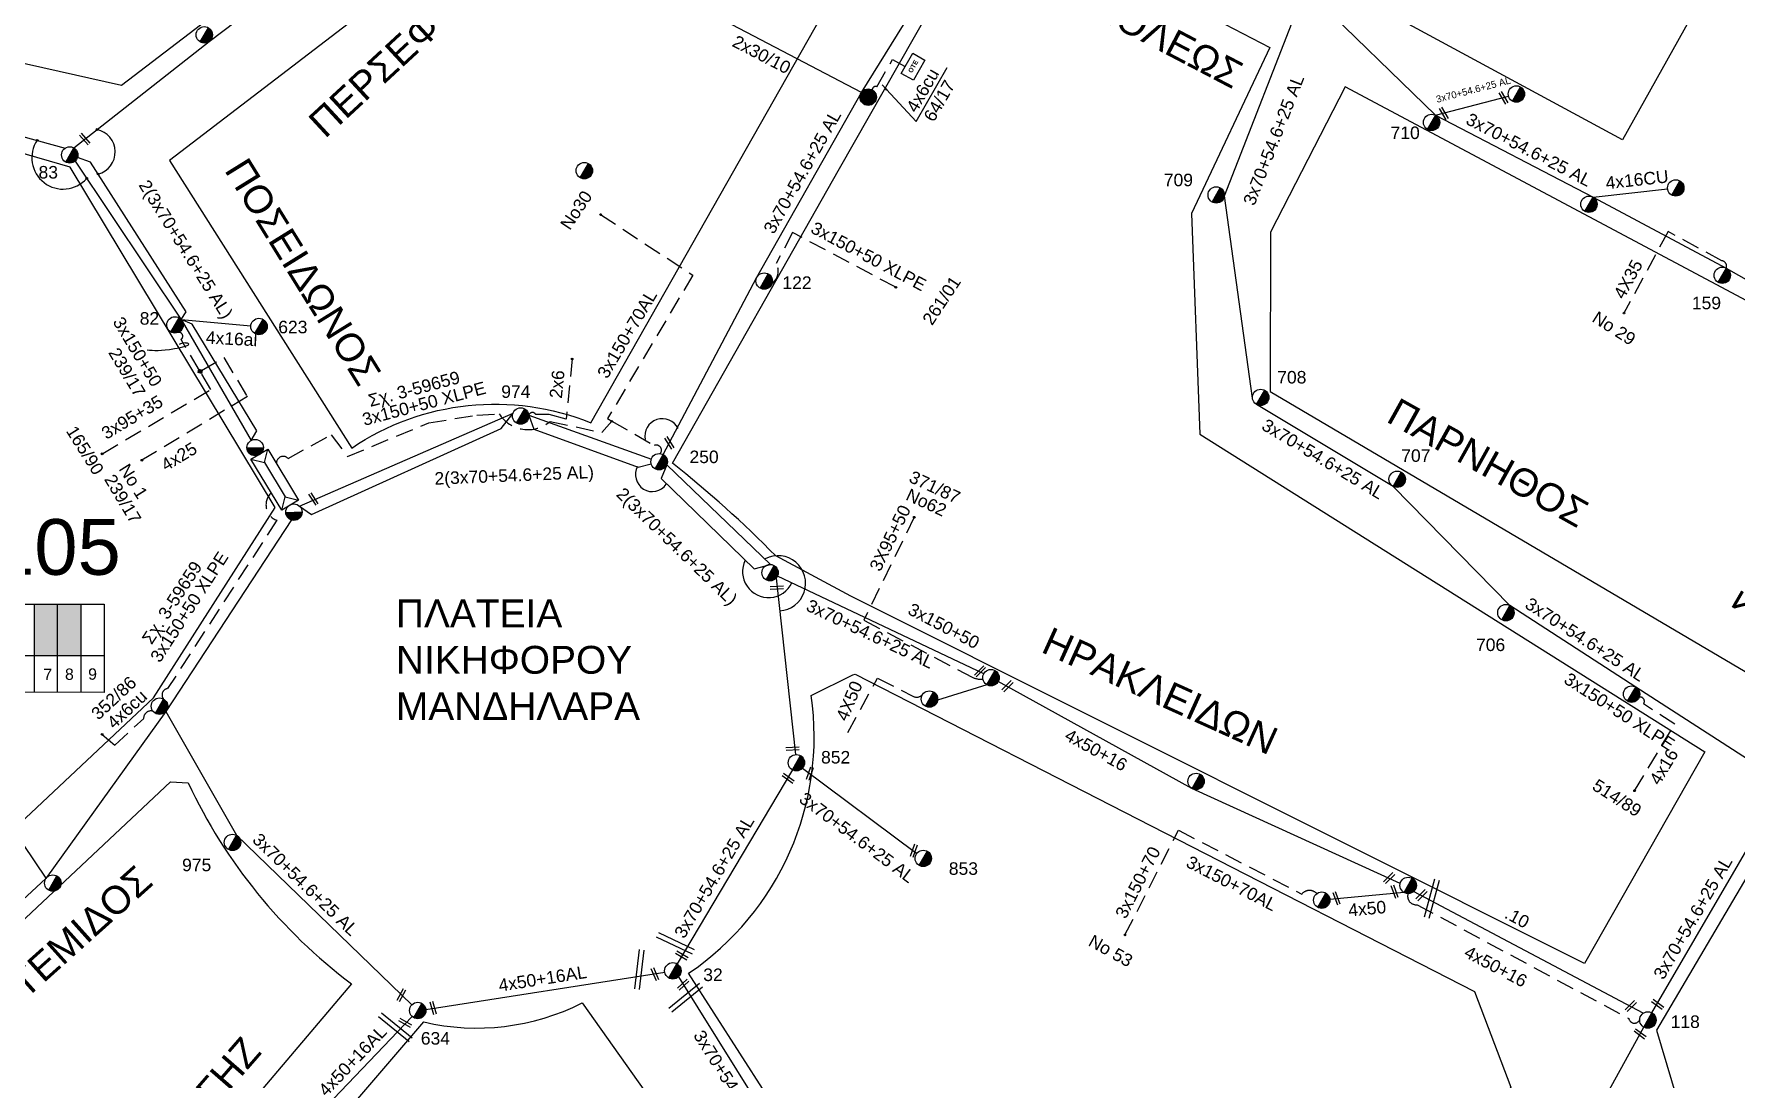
# Model space of a CAD drawing. Header units: millimetres. Extents: x 864 to 3062, y 833 to 2619.
# Drawn here: x 1713.4 to 1958, y 1463.1 to 1613.2 of the extents above; entities that cross this region are included whole.
import ezdxf
from ezdxf.enums import TextEntityAlignment as Align

# ---------------------------------------------------------------- set-up
doc = ezdxf.new("R2010")
doc.units = ezdxf.units.MM
doc.linetypes.add('DASHED', pattern=[19.05, 12.7, -6.35])
for name, color, linetype, lineweight in [('.10', 7, 'Continuous', 30), ('.15AL', 7, 'Continuous', 30), ('2x30_10', 7, 'Continuous', 30), ('2x6', 7, 'SYN_LINE', 30), ('3x150+50', 7, 'Continuous', 30), ('3x150+50 XLPE', 7, 'SYN_LINE', 30), ('3x150+70', 7, 'Continuous', 30), ('3x150+70AL', 7, 'DASHED', 30), ('3x150AL+50CUXLPE', 7, 'Continuous', 30), ('3x70+54.6+25 AL', 7, 'SYN_LINE', 30), ('3x95+35', 7, 'Continuous', 30), ('3X95+50', 7, 'Continuous', 30), ('4x16', 7, 'Continuous', 30), ('4x16CU', 7, 'Continuous', 30), ('4X35', 7, 'DASHED', 30), ('4x50', 7, 'Continuous', 30), ('4x50+16', 7, 'Continuous', 30), ('4x50+16AL', 7, 'Continuous', 30), ('text διευθύνσεων', 250, 'Continuous', 30), ('Υπόβαθρο ΔΕΗ', 7, 'Continuous', 30)]:
    doc.layers.add(name, color=color, linetype=linetype, lineweight=lineweight)
for name, color, linetype in [('Pillar OTE', 7, 'Continuous'), ('TEXT ΚΑΛΩΔΙΩΝ', 7, 'Continuous'), ('Άγνωστα', 7, 'Continuous'), ('Επιγραφές - Σχήματα', 7, 'Continuous'), ('Καλώδια ΧΤ   3x150AL+50CU', 7, 'DASHED'), ('Μηχανική τομή', 7, 'Continuous'), ('Στύλος Ξύλινος', 7, 'Continuous'), ('Στύλος Ξύλινος @ 1', 7, 'Continuous'), ('Στύλος ΦΜ', 7, 'Continuous'), ('Στύλος ΦΜ @ 1', 7, 'Continuous'), ('Συνδέσεις', 7, 'Continuous'), ('Τομή', 7, 'Continuous'), ('Υποσταθμός εναέριος 2 στύλων', 7, 'Continuous'), ('Υποσταθμός πόλεως', 7, 'Continuous'), ('Υπόγεια καλώδια Παροχών ΧΤ   4x25', 7, 'DASHED'), ('Υπόγεια καλώδια Παροχών ΧΤ   4x50AL', 7, 'DASHED'), ('Υπόγεια καλώδια Παροχών ΧΤ   4x6', 7, 'DASHED')]:
    doc.layers.add(name, color=color, linetype=linetype)
doc.styles.add('arial', font='arial.ttf')
doc.styles.get("Standard").update_dxf_attribs({"font": 'arial.ttf'})
doc.linetypes.add('SYN_LINE', pattern='A,0.5,-0.0001,["/\\/\\/\\/",Standard,S=0.1,R=0,X=0,Y=-0.05],-0.25', length=0.7501)
doc.dimstyles.new('ISO-25', dxfattribs={"dimtxt": 2.5, "dimasz": 2.5, "dimexe": 1.25, "dimexo": 0.625, "dimtad": 1, "dimtxsty": 'Standard', "dimcen": 2.5, "dimadec": 0, "dimazin": 0, "dimtfac": 1, "dimtmove": 0, "dimatfit": 3, "dimfxl": 1, "dimarcsym": 0})

# ---------------------------------------------------------------- blocks, each defined once
blk = doc.blocks.new('ΥΠΑΡΧΩΝ ΤΣΙΜΕΝΤΕΝΙΟΣ ΣΤΥΛΟΣ')
at = {"layer": 'Στύλος ΦΜ'}
blk.add_hatch(color=7, dxfattribs=at).paths.add_polyline_path([(-1.29, -2.28, 0.574793), (2.62, 0, 0.268822), (1.3, 2.27)])
at = {"layer": 'Στύλος ΦΜ', "color": 7}
blk.add_line((-1.29, -2.28), (1.3, 2.27), dxfattribs=at)
blk.add_circle((0, 0), 2.62, dxfattribs=at)
at = {"layer": 'Στύλος ΦΜ', "flags": 4}
for tag, p in [('ΑΡΙΘΜΟΣ', (-4.68, 8.05)), ('ΤΥΠΟΣ', (-4.91, 3.03))]:
    blk.add_attdef(tag, p, '', height=4, dxfattribs=at)
blk = doc.blocks.new('ΥΠΟΣΤΑΘΜΟΣ ΕΝΑΕΡΙΟΣ ΕΠΙ 2 ΣΤΥΛΩΝ')
at = {"layer": 'Υποσταθμός εναέριος 2 στύλων', "linetype": 'Continuous'}
for points in [[(-11.97, -2.11, 0.574793), (-8.45, -0.07, 0.268822), (-9.64, 1.98)], [(9.68, -2.15, 0.574793), (13.19, -0.1, 0.268822), (12.01, 1.95)]]:
    blk.add_hatch(color=256, dxfattribs=at).paths.add_polyline_path(points)
for p, q in [((-11.97, -2.11), (-9.64, 1.98)), ((9.68, -2.15), (12.01, 1.95))]:
    blk.add_line(p, q, dxfattribs=at)
for centre in [(-10.81, -0.07), (10.84, -0.1)]:
    blk.add_circle(centre, 2.36, dxfattribs=at)
at = {"layer": 'Υποσταθμός πόλεως', "linetype": 'Continuous', "ltscale": 40}
blk.add_lwpolyline([(-8.57, 2.82), (8.57, 2.82), (8.57, -2.82), (-8.57, -2.82)], close=True, dxfattribs=at)
for points in [[(-5.75, 0), (-8.57, 2.82)], [(-8.57, -2.82), (-5.75, 0)], [(-5.75, 0), (5.75, 0)], [(5.75, 0), (8.57, 2.82)], [(8.57, -2.82), (5.75, 0)]]:
    blk.add_lwpolyline(points, dxfattribs=at)
at = {"layer": 'Υποσταθμός εναέριος 2 στύλων', "ltscale": 40, "flags": 1}
for tag, p in [('ΜΕΤΑΣΧΗΜΑΤΙΣΜΟΣ', (14.09, 2.51)), ('ΙΣΧΥΣ', (14.07, -0.28)), ('ΑΡΙΘΜΟΣ', (14.19, -3))]:
    blk.add_attdef(tag, p, '', height=1.8, dxfattribs=at)
blk = doc.blocks.new('ΥΠΑΡΧΩΝ ΞΥΛΙΝΟΣ ΣΤΥΛΟΣ')
at = {"layer": 'Στύλος Ξύλινος'}
h = blk.add_hatch(color=7, dxfattribs=at)
h.paths.add_polyline_path([(-2.62, 0, 0.270008), (-1.29, -2.28), (1.3, 2.27, 0.576266)])
h.paths.add_polyline_path([(-1.29, -2.28, 0.574793), (2.62, 0, 0.268822), (1.3, 2.27)])
at = {"layer": 'Στύλος Ξύλινος', "color": 7}
blk.add_line((-1.29, -2.28), (1.3, 2.27), dxfattribs=at)
blk.add_circle((0, 0), 2.62, dxfattribs=at)
at = {"layer": 'Στύλος Ξύλινος', "flags": 4}
for tag, p in [('ΑΡΙΘΜΟΣ', (-4.91, 8.6)), ('ΤΥΠΟΣ', (-4.85, 3.39))]:
    blk.add_attdef(tag, p, '', height=4, dxfattribs=at)
blk = doc.blocks.new('ΜΗΧΑΝΙΚΗ ΤΟΜΗ')
at = {"layer": 'Μηχανική τομή', "ltscale": 40}
for p, q in [((-1.89, 0.78), (5.69, 0.78)), ((-1.89, -0.77), (5.69, -0.77))]:
    blk.add_line(p, q, dxfattribs=at)
blk = doc.blocks.new('_ΣΥΝΔΕΣΗ')
at = {"layer": 'Συνδέσεις', "linetype": 'SYN_LINE', "ltscale": 40}
blk.add_hatch(color=256, dxfattribs=at).paths.add_polyline_path([(0.5, -0.01, 1), (-0.5, -0.01, 1)])
at = {"layer": 'Συνδέσεις'}
blk.add_circle((0, -0.01), 0.5, dxfattribs=at)
blk = doc.blocks.new('ΤΟΜΗ')
at = {"layer": 'Τομή', "ltscale": 40}
for p, q in [((-5.68, 0), (17.06, 0)), ((-5.68, -2.77), (17.06, -2.77))]:
    blk.add_line(p, q, dxfattribs=at)
blk = doc.blocks.new('PILLAR ΟΤΕ')
at = {"layer": 'Pillar OTE', "ltscale": 40}
blk.add_lwpolyline([(-3.31, 2.02), (3.39, 2.02), (3.39, -1.99), (-3.31, -1.99)], close=True, dxfattribs=at)
at = {"layer": 'Pillar OTE', "insert": (-1.81, 0.71), "char_height": 1.3575, "width": 109.961, "attachment_point": 1}
blk.add_mtext('{\\fArial|b1|i0|c161|p34;OTE}', dxfattribs=at)
blk = doc.blocks.new('TSONTA XT1')
at = {"ltscale": 40}
h = blk.add_hatch(color=256, dxfattribs=at)
h.dxf.hatch_style = 1
h.paths.add_polyline_path([(595.96, 2487.66), (597.07, 2488.77), (595.96, 2489.87), (594.85, 2488.77)])
blk.add_lwpolyline([(594.85, 2488.77), (595.96, 2489.87), (597.07, 2488.77), (595.96, 2487.66)], close=True, dxfattribs=at)

msp = doc.modelspace()

# ---------------------------------------------------------------- hatches: boundary and pattern name
at = {"layer": 'Καλώδια ΧΤ   3x150AL+50CU', "linetype": 'DASHED', "lineweight": -3, "ltscale": 0.2}
h = msp.add_hatch(color=6, dxfattribs=at)
h.dxf.hatch_style = 1
h.paths.add_polyline_path([(1716.73, 1531.25), (1713.43, 1531.25), (1713.43, 1523.88), (1716.73, 1523.88)])
h = msp.add_hatch(color=151, dxfattribs=at)
h.dxf.hatch_style = 1
h.paths.add_polyline_path([(1720.07, 1531.24), (1716.77, 1531.24), (1716.77, 1523.87), (1720.07, 1523.87)])

# ---------------------------------------------------------------- linework, layer by layer
at = {"layer": '.10', "color": 5, "linetype": 'DASHED', "lineweight": -3, "ltscale": 0.2}
msp.add_lwpolyline([(1910.85, 1489.68, 0.548584), (1912.17, 1488.09), (1942.59, 1471.73, 0.772001), (1944.15, 1471.61, 2.392135)], format="xyb", dxfattribs=at)
at = {"layer": '.15AL', "color": 27, "linetype": 'DASHED', "lineweight": -3, "ltscale": 0.2}
msp.add_lwpolyline([(1834.62, 1520.64), (1839.69, 1518.03, 0.355067), (1841.12, 1518.33, 54.56224)], format="xyb", dxfattribs=at)
at = {"layer": '2x30_10', "color": 133, "linetype": 'Continuous', "lineweight": -3, "ltscale": 0.2}
msp.add_lwpolyline([(1832.3, 1604.78), (1810.61, 1616.11)], dxfattribs=at)
at = {"layer": '2x6', "color": 1, "linetype": 'DASHED', "lineweight": -3, "ltscale": 0.2}
msp.add_lwpolyline([(1790.71, 1566.49), (1789.86, 1557.83), (1787.35, 1558.52), (1785.48, 1558.52, 0.664268), (1784.49, 1558.42, 108.293495)], format="xyb", dxfattribs=at)
at = {"layer": '3x150+50', "color": 173, "linetype": 'Continuous', "lineweight": -3, "ltscale": 0.2}
msp.add_lwpolyline([(1734.54, 1572.15), (1744.53, 1571.26)], dxfattribs=at)
at = {"layer": '3x150+50', "color": 27, "linetype": 'DASHED', "lineweight": -3, "ltscale": 0.2}
msp.add_lwpolyline([(1832.63, 1528.97), (1848.2, 1520.78, 0.155792), (1849.75, 1520.51, 1.983731)], format="xyb", dxfattribs=at)
at = {"layer": '3x150+50 XLPE', "color": 133, "linetype": 'DASHED', "lineweight": -3, "ltscale": 0.2}
for points in [[(1837.24, 1576.79), (1822.41, 1584.66), (1820.05, 1580.2, -0.372255), (1819.44, 1577.32, 39.987537)], [(1748.23, 1551.46, -0.715489), (1749.89, 1552.19), (1756.09, 1555.61), (1758.43, 1552.47), (1770.11, 1557.33), (1777.01, 1558.41), (1780.23, 1558.63, 0.457258), (1787.56, 1557.52), (1795, 1555.92), (1796.4, 1557.54)]]:
    msp.add_lwpolyline(points, format="xyb", dxfattribs=at)
at = {"layer": '3x150+50 XLPE', "color": 2, "linetype": 'DASHED', "lineweight": -3, "ltscale": 0.2}
for points in [[(1747.47, 1547.27, 0.557172), (1748.27, 1543.31), (1732.57, 1519.14, 0.5957), (1732, 1517.64, 111.134938)], [(1723.16, 1512.55), (1724.98, 1511.03), (1729.14, 1514.82, -0.52941), (1730.49, 1515.88, -0.308484)]]:
    msp.add_lwpolyline(points, format="xyb", dxfattribs=at)
at = {"layer": '3x150+50 XLPE', "color": 5, "linetype": 'DASHED', "lineweight": -3, "ltscale": 0.2}
msp.add_lwpolyline([(1949.19, 1514.04), (1944.7, 1516.94, 0.667637), (1944.08, 1517.92, -0.345925)], format="xyb", dxfattribs=at)
at = {"layer": '3x150+70', "color": 27, "linetype": 'DASHED', "lineweight": -3, "ltscale": 0.2}
msp.add_lwpolyline([(1870.17, 1483.74), (1877.86, 1498.78)], dxfattribs=at)
at = {"layer": '3x150+70AL', "color": 133, "linetype": 'DASHED', "lineweight": -3, "ltscale": 0.2}
msp.add_lwpolyline([(1794.81, 1587.24), (1808.06, 1578.53), (1795.82, 1557.94), (1796.4, 1557.54), (1802.53, 1554.08, -0.767318), (1803.38, 1552.89, -14.211201)], format="xyb", dxfattribs=at)
at = {"layer": '3x150+70AL', "color": 27, "linetype": 'DASHED', "lineweight": -3, "ltscale": 0.2}
msp.add_lwpolyline([(1877.86, 1498.78), (1895.59, 1489.61, -0.454211), (1897.74, 1489.68, 17.156859)], format="xyb", dxfattribs=at)
at = {"layer": '3x150AL+50CUXLPE', "color": 173, "linetype": 'DASHED', "lineweight": -3, "ltscale": 0.2}
msp.add_lwpolyline([(1737.17, 1564.84), (1734.51, 1569.31, 0.839793), (1734.1, 1570.3)], format="xyb", dxfattribs=at)
at = {"layer": '3x70+54.6+25 AL', "color": 6, "linetype": 'SYN_LINE', "lineweight": -3, "ltscale": 15}
for points in [[(1719.1, 1596.83), (1738.56, 1612.12), (1762.7, 1630.39), (1782.34, 1637.42), (1806.59, 1665.07)], [(1744.57, 1554.78), (1745.41, 1556.16), (1736.09, 1571.5), (1734.54, 1572.15), (1735.23, 1573.25), (1721.51, 1594.76), (1719.62, 1595.42)]]:
    msp.add_lwpolyline(points, dxfattribs=at)
at = {"layer": '3x70+54.6+25 AL', "color": 133, "linetype": 'SYN_LINE', "lineweight": -3, "ltscale": 15}
msp.add_lwpolyline([(1803.81, 1552.75), (1817.23, 1578.14), (1832.3, 1604.78), (1849.8, 1632.99)], dxfattribs=at)
at = {"layer": '3x70+54.6+25 AL', "color": 5, "linetype": 'SYN_LINE', "lineweight": -3, "ltscale": 15}
for points in [[(1888.5, 1560.85), (1884.45, 1589.93), (1895.72, 1618.81)], [(1964.08, 1506.13), (1943.57, 1519.36), (1925.5, 1531.06), (1908.71, 1548.18), (1889.09, 1559.95)], [(1945.91, 1472.54), (1964.55, 1504.57)], [(1935.06, 1452.94), (1944.75, 1470.49)]]:
    msp.add_lwpolyline(points, dxfattribs=at)
at = {"layer": '3x70+54.6+25 AL', "color": 2, "linetype": 'SYN_LINE', "lineweight": -3, "ltscale": 15}
for points in [[(1896.81, 1618.99), (1914.82, 1601.5), (1937.44, 1589.75), (1956.59, 1579.54), (1995.24, 1557.61)], [(1732.31, 1515.85), (1742.49, 1498.06), (1767.68, 1473.71)]]:
    msp.add_lwpolyline(points, dxfattribs=at)
at = {"layer": '3x70+54.6+25 AL', "color": 173, "linetype": 'SYN_LINE', "lineweight": -3, "ltscale": 15}
for points in [[(1677.25, 1608.48), (1691.33, 1604.07), (1717.87, 1596.8)], [(1719.28, 1594.92), (1734.69, 1571.93), (1744.57, 1554.78)]]:
    msp.add_lwpolyline(points, dxfattribs=at)
at = {"layer": '3x70+54.6+25 AL', "color": 2, "linetype": 'SYN_LINE', "lineweight": -3, "ltscale": 10}
msp.add_lwpolyline([(1914.82, 1601.5), (1925.28, 1604.26)], dxfattribs=at)
at = {"layer": '3x70+54.6+25 AL', "color": 1, "linetype": 'SYN_LINE', "lineweight": -3, "ltscale": 15}
for points in [[(1751.54, 1545.34), (1782.22, 1558.72)], [(1784.49, 1558.42), (1802.11, 1552.12)], [(1804.31, 1551.28), (1819.22, 1536.97)], [(1820.04, 1535.02), (1822.82, 1509.65)], [(1822.37, 1507.45), (1805.79, 1479.6)], [(1823.82, 1507.68), (1840.24, 1495.44)]]:
    msp.add_lwpolyline(points, dxfattribs=at)
at = {"layer": '3x70+54.6+25 AL', "color": 27, "linetype": 'SYN_LINE', "lineweight": -3, "ltscale": 15}
for points in [[(1751.54, 1545.34), (1753.28, 1544.14), (1780.5, 1556.51), (1782.22, 1558.72)], [(1784.49, 1558.42), (1785.2, 1556.41), (1800.19, 1550.93), (1802.08, 1551.43)], [(1804.31, 1551.28), (1803.5, 1549.3), (1816.86, 1536.36), (1819.22, 1536.97)], [(1849.88, 1521.27), (1820.22, 1535.29)]]:
    msp.add_lwpolyline(points, dxfattribs=at)
at = {"layer": '3x70+54.6+25 AL', "color": 62, "linetype": 'SYN_LINE', "lineweight": -3, "ltscale": 15}
msp.add_lwpolyline([(1806.01, 1477.74), (1825.68, 1446.16)], dxfattribs=at)
at = {"layer": '3x95+35', "color": 173, "linetype": 'DASHED', "lineweight": -3, "ltscale": 0.2}
msp.add_lwpolyline([(1723.26, 1552.93), (1738.79, 1562.1), (1737.26, 1564.7)], dxfattribs=at)
at = {"layer": '3X95+50', "color": 27, "linetype": 'DASHED', "lineweight": -3, "ltscale": 0.2}
msp.add_lwpolyline([(1839.88, 1543.76), (1832.63, 1528.97)], dxfattribs=at)
at = {"layer": '4x16', "color": 5, "linetype": 'DASHED', "lineweight": -3, "ltscale": 0.2}
msp.add_lwpolyline([(1943.41, 1504.46), (1949.19, 1514.04)], dxfattribs=at)
at = {"layer": '4x16CU', "color": 2, "linetype": 'SYN_LINE', "lineweight": -3, "ltscale": 10}
msp.add_lwpolyline([(1937.44, 1589.75), (1948.16, 1590.94)], dxfattribs=at)
at = {"layer": '4X35', "color": 2, "linetype": 'DASHED', "lineweight": -3, "ltscale": 0.2}
msp.add_lwpolyline([(1948.22, 1584.79), (1941.88, 1573.09)], dxfattribs=at)
at = {"layer": '4x50', "color": 2, "linetype": 'DASHED', "lineweight": -3, "ltscale": 0.2}
msp.add_lwpolyline([(1956.59, 1579.54, 0.473371), (1955.94, 1580.61), (1948.22, 1584.79)], format="xyb", dxfattribs=at)
at = {"layer": '4x50', "color": 27, "linetype": 'DASHED', "lineweight": -3, "ltscale": 0.2}
msp.add_lwpolyline([(1830.33, 1512.81), (1834.62, 1520.64)], dxfattribs=at)
at = {"layer": '4x50', "color": 27, "linetype": 'Continuous', "lineweight": -3, "ltscale": 0.2}
for points in [[(1850.33, 1519.68), (1843.23, 1517.46)], [(1910.29, 1489.84), (1899.62, 1488.85)]]:
    msp.add_lwpolyline(points, dxfattribs=at)
at = {"layer": '4x50+16', "color": 27, "linetype": 'Continuous', "lineweight": -3, "ltscale": 0.2}
msp.add_lwpolyline([(1909.72, 1491.12), (1879.8, 1504.77), (1851.95, 1520.14)], dxfattribs=at)
at = {"layer": '4x50+16', "color": 5, "linetype": 'Continuous', "lineweight": -3, "ltscale": 0.2}
msp.add_lwpolyline([(1944.66, 1472.49), (1911.64, 1489.97)], dxfattribs=at)
at = {"layer": '4x50+16AL', "color": 5, "linetype": 'Continuous', "lineweight": -3, "ltscale": 0.2}
for points in [[(1750.37, 1543.36), (1732.31, 1515.85)], [(1732.31, 1515.85), (1715.09, 1491.84), (1695.1, 1473.36), (1679.38, 1458.62), (1663.53, 1441.41)], [(1715.14, 1491.91), (1711.88, 1496.76)]]:
    msp.add_lwpolyline(points, dxfattribs=at)
at = {"layer": '4x50+16AL', "color": 2, "linetype": 'Continuous', "lineweight": -3, "ltscale": 0.2}
msp.add_lwpolyline([(1769.7, 1473.02), (1804.03, 1478.41)], dxfattribs=at)
at = {"layer": '4x50+16AL', "color": 30, "linetype": 'Continuous', "lineweight": -3, "ltscale": 0.2}
msp.add_lwpolyline([(1744, 1445.86), (1751.29, 1454.82), (1767.72, 1472.03)], dxfattribs=at)
at = {"layer": 'Pillar OTE', "lineweight": -3, "ltscale": 40}
for points in [[(1693.15, 1518.61), (1693.15, 1531.25), (1723.48, 1531.25), (1723.48, 1518.59), (1693.15, 1518.62)], [(1713.43, 1518.6), (1713.43, 1531.25)], [(1716.77, 1518.59), (1716.77, 1531.25)], [(1720.16, 1518.59), (1720.16, 1531.25)], [(1693.15, 1523.9), (1723.48, 1523.87)]]:
    msp.add_lwpolyline(points, dxfattribs=at)
at = {"layer": 'Άγνωστα', "color": 7, "linetype": 'Continuous', "ltscale": 0.2}
for centre, radius, start, end in [((1803.68, 1555.39), 2.52, 25.6763, 191.1744), ((1802.24, 1549.86), 2.42, 150.7187, 325.4937), ((1818.94, 1535.94), 3.73, 153.7387, 334.5591), ((1820.31, 1534.26), 3.96, 273.3289, 117.7803)]:
    msp.add_arc(centre, radius, start, end, dxfattribs=at)
at = {"layer": 'Υπόβαθρο ΔΕΗ', "lineweight": -3}
msp.add_lwpolyline([(1764.37, 1651.87), (1714.42, 1676.85), (1668.46, 1694.85), (1689.65, 1613.95), (1725.97, 1605.84), (1773.58, 1642.24), (1795.27, 1673.64), (1775.38, 1687.25), (1665.8, 1729.33), (1660.89, 1725.73), (1666.01, 1705.79), (1705.91, 1690.26)], dxfattribs=at)
for points in [[(1793.41, 1557.32), (1840.15, 1639.73), (1807.41, 1663.81), (1781.78, 1632.47), (1732.85, 1595), (1759.04, 1553.7, -0.249843)], [(1830.75, 1532.43), (1819.98, 1538.2, 0.031045), (1805.13, 1551.53), (1829.14, 1593.86), (1850.91, 1632.05), (1890.97, 1611.23), (1879.73, 1587.41), (1880.92, 1555.68), (1953.49, 1510.03), (1936.19, 1479.64)], [(1833.24, 1438.03), (1807.46, 1478.24, 0.28765), (1825.07, 1518.15), (1831.05, 1521.12), (1831.39, 1521.19), (1920.38, 1475.62), (1925.64, 1461.85), (1876.56, 1379), (1871.46, 1377.36)], [(1758.99, 1476.73), (1698.11, 1404.95), (1684.25, 1421.84), (1671.35, 1447.84), (1733.01, 1505.75), (1735.54, 1505.58, 0.122658)], [(1792.15, 1473.97), (1802.91, 1458.84), (1734.98, 1372.26), (1727, 1372.26), (1705.87, 1397.23), (1769.38, 1471.24, 0.175478)]]:
    msp.add_lwpolyline(points, format="xyb", close=True, dxfattribs=at)
for points in [[(1932.4, 1664.76), (1968.11, 1645.29), (1941.65, 1597.98), (1906.83, 1616.8)], [(1983.62, 1562.03), (1901.83, 1605.58), (1891.1, 1584.72), (1891.03, 1561.84), (1960.1, 1521.11)], [(1718.58, 1594.05), (1690.45, 1602.17), (1686.79, 1597.54), (1685.57, 1529.36), (1662.76, 1468.12), (1664.2, 1455.51), (1730.57, 1517.79), (1748.04, 1545.14)], [(2042.59, 1530.56), (1996.55, 1554.91), (1946.54, 1470.05), (1950.2, 1457.86), (1991.64, 1440.67)]]:
    msp.add_lwpolyline(points, close=True, dxfattribs=at)
at = {"layer": 'Υπόβαθρο ΔΕΗ', "color": 7, "linetype": 'Continuous', "lineweight": -2, "ltscale": 0.2}
msp.add_lwpolyline([(1840.16, 1600.61), (1844.6, 1608.39)], dxfattribs=at)
at = {"layer": 'Υπόβαθρο ΔΕΗ', "lineweight": -3}
for centre, radius, start, end in [((1717.57, 1595.39), 4.5, 145.9819, 318.7947), ((1721.77, 1596.24), 3.28, 284.4599, 78.2341)]:
    msp.add_arc(centre, radius, start, end, dxfattribs=at)
msp.add_spline([(1729.62, 1567.8), (1733.55, 1567.98), (1735.55, 1568.71), (1735.08, 1568.79), (1734.23, 1568.58)], degree=3, dxfattribs=at)
at = {"layer": 'Υπόγεια καλώδια Παροχών ΧΤ   4x25', "color": 173, "linetype": 'DASHED', "lineweight": -2, "ltscale": 0.2}
msp.add_lwpolyline([(1737.43, 1564.83), (1740.66, 1566.7), (1744.04, 1561.08), (1728.89, 1551.95)], dxfattribs=at)
at = {"layer": 'Υπόγεια καλώδια Παροχών ΧΤ   4x6', "color": 133, "linetype": 'DASHED', "lineweight": -2, "ltscale": 0.2}
msp.add_lwpolyline([(1833.85, 1605.13, -0.561508), (1834.52, 1605.6), (1836.76, 1609.54), (1838.47, 1608.56)], format="xyb", dxfattribs=at)

# ---------------------------------------------------------------- block references
at = {"layer": 'Pillar OTE', "xscale": 0.5, "yscale": 0.5, "zscale": 0.5, "rotation": 60.311170707162}
msp.add_blockref('PILLAR ΟΤΕ', (1839.71, 1608.46), dxfattribs=at)
at = {"layer": 'Μηχανική τομή', "lineweight": -3, "zscale": 0.4999999999999997}
for p, xscale, yscale, rotation in [((1924.3, 1604.41), 0.2499999999999463, 0.2499999999999463, 301.2321905875359), ((1915.72, 1602.15), 0.2499999999999463, 0.2499999999999463, 301.2321905875359), ((1721, 1597.74), 0.2499999999999461, 0.2499999999999461, 132.2149297913923), ((1804.97, 1554.04), 0.2499999999999461, 0.2499999999999461, 122.6067391450131), ((1753.82, 1545.97), 0.2499999999999461, 0.2499999999999461, 122.6067391450131), ((1819.66, 1533.63), 0.2499999999999463, 0.2499999999999463, 2.775718682668353), ((1849, 1521.28), 0.2499999999999463, 0.2499999999999463, 44.8602561409818), ((1852.95, 1519.16), 0.2499999999999463, 0.2499999999999463, 44.8602561409818), ((1821.93, 1510.5), 0.2499999999999463, 0.2499999999999463, 2.775718682668353), ((1821.38, 1506.53), 0.2499999999999463, 0.2499999999999463, 324.3584702138966), ((1825, 1507.35), 0.2499999999999462, 0.2499999999999462, 250.7466786351241), ((1839.96, 1496.28), 0.2499999999999462, 0.2499999999999462, 250.7466786351241), ((1907.8, 1491.58), 0.2499999999999463, 0.2499999999999463, 44.8602561409818), ((1900.76, 1488.54), 0.2499999999999462, 0.2499999999999462, 110.3259610547028), ((1909.1, 1489.51), 0.2499999999999462, 0.2499999999999462, 110.3259610547028), ((1912.46, 1489.11), 0.2499999999999463, 0.2499999999999463, 44.8602561409818), ((1806.9, 1480.53), 0.2499999999999462, 0.2499999999999462, 149.8240281857523), ((1802.4, 1478.57), 0.2499999999999461, 0.2499999999999461, 293.5300409110546), ((1807.02, 1476.93), 0.2499999999999462, 0.2499999999999462, 223.2922000823412), ((1765.98, 1474.71), 0.2499999999999461, 0.2499999999999461, 61.3033695725084), ((1770.89, 1472.75), 0.2499999999999461, 0.2499999999999461, 105.3390754840421), ((1942.54, 1473.19), 0.2499999999999463, 0.2499999999999463, 44.8602561409818), ((1946.33, 1474.06), 0.2499999999999463, 0.2499999999999463, 323.4164635786576), ((1767.16, 1470.86), 0.2499999999999461, 0.2499999999999461, 150.5148215912048), ((1943.82, 1469.83), 0.2499999999999463, 0.2499999999999463, 323.4164635786576)]:
    msp.add_blockref('ΜΗΧΑΝΙΚΗ ΤΟΜΗ', p, dxfattribs=dict(at, xscale=xscale, yscale=yscale, rotation=rotation))
at = {"layer": 'Στύλος Ξύλινος @ 1', "lineweight": -3, "ltscale": 40, "xscale": 0.4499999999998181, "yscale": 0.4499999999998181, "zscale": 0.4499999999998181}
msp.add_blockref('ΥΠΑΡΧΩΝ ΞΥΛΙΝΟΣ ΣΤΥΛΟΣ', (1833.26, 1604.11), dxfattribs=at)
at = {"layer": 'Στύλος ΦΜ @ 1', "lineweight": -3, "ltscale": 40, "xscale": 0.4499999999998181, "yscale": 0.4499999999998181, "zscale": 0.4499999999998181}
for p in [(1737.85, 1613.06), (1926.42, 1604.56), (1792.47, 1593.55), (1936.85, 1588.72), (1949.33, 1591.07), (1819.16, 1535.79), (1850.91, 1520.71), (1942.98, 1518.34), (1731.41, 1516.61), (1842.07, 1517.63), (1880.39, 1505.8), (1716.08, 1491.19), (1910.87, 1490.86), (1898.45, 1488.74)]:
    msp.add_blockref('ΥΠΑΡΧΩΝ ΤΣΙΜΕΝΤΕΝΙΟΣ ΣΤΥΛΟΣ', p, dxfattribs=at)
at = {"layer": 'Στύλος ΦΜ @ 1', "lineweight": -3, "ltscale": 40}
ref = msp.add_blockref('ΥΠΑΡΧΩΝ ΤΣΙΜΕΝΤΕΝΙΟΣ ΣΤΥΛΟΣ', (1914.24, 1600.48), dxfattribs=dict(at, xscale=0.449999999999824, yscale=0.449999999999824, zscale=0.449999999999824))
ref.add_attrib('ΤΥΠΟΣ', '710', (1908.34, 1598.09), dxfattribs={"layer": 'Στύλος ΦΜ', "height": 1.8, "flags": 4})
ref = msp.add_blockref('ΥΠΑΡΧΩΝ ΤΣΙΜΕΝΤΕΝΙΟΣ ΣΤΥΛΟΣ', (1718.51, 1595.81), dxfattribs=dict(at, xscale=0.4499999999998181, yscale=0.4499999999998181, zscale=0.4499999999998181))
ref.add_attrib('ΤΥΠΟΣ', '83', (1714.03, 1592.42), dxfattribs={"layer": 'Στύλος ΦΜ', "height": 1.8, "flags": 4})
ref = msp.add_blockref('ΥΠΑΡΧΩΝ ΤΣΙΜΕΝΤΕΝΙΟΣ ΣΤΥΛΟΣ', (1883.28, 1590.06), dxfattribs=dict(at, xscale=0.4499999999998181, yscale=0.4499999999998181, zscale=0.4499999999998181))
ref.add_attrib('ΤΥΠΟΣ', '709', (1875.75, 1591.31), dxfattribs={"layer": 'Στύλος ΦΜ', "height": 1.8, "flags": 4})
ref = msp.add_blockref('ΥΠΑΡΧΩΝ ΤΣΙΜΕΝΤΕΝΙΟΣ ΣΤΥΛΟΣ', (1818.32, 1577.68), dxfattribs=dict(at, xscale=0.4499999999998181, yscale=0.4499999999998181, zscale=0.4499999999998181))
ref.add_attrib('ΤΥΠΟΣ', '122', (1820.94, 1576.56), dxfattribs={"layer": 'Στύλος ΦΜ', "height": 1.8, "flags": 4})
ref = msp.add_blockref('ΥΠΑΡΧΩΝ ΤΣΙΜΕΝΤΕΝΙΟΣ ΣΤΥΛΟΣ', (1956.01, 1578.52), dxfattribs=dict(at, xscale=0.4499999999997835, yscale=0.4499999999997835, zscale=0.4499999999997835))
ref.add_attrib('ΤΥΠΟΣ', '159', (1951.64, 1573.64), dxfattribs={"layer": 'Στύλος ΦΜ', "height": 1.8, "flags": 4})
ref = msp.add_blockref('ΥΠΑΡΧΩΝ ΤΣΙΜΕΝΤΕΝΙΟΣ ΣΤΥΛΟΣ', (1733.64, 1571.39), dxfattribs=dict(at, xscale=0.4499999999998181, yscale=0.4499999999998181, zscale=0.4499999999998181))
ref.add_attrib('ΤΥΠΟΣ', '82', (1728.57, 1571.42), dxfattribs={"layer": 'Στύλος ΦΜ', "height": 1.8, "flags": 4})
ref = msp.add_blockref('ΥΠΑΡΧΩΝ ΤΣΙΜΕΝΤΕΝΙΟΣ ΣΤΥΛΟΣ', (1745.71, 1571.16), dxfattribs=dict(at, xscale=0.4499999999998735, yscale=0.4499999999998735, zscale=0.4499999999998735))
ref.add_attrib('ΤΥΠΟΣ', '623', (1748.48, 1570.18), dxfattribs={"layer": 'Στύλος ΦΜ', "height": 1.8, "flags": 4})
ref = msp.add_blockref('ΥΠΑΡΧΩΝ ΤΣΙΜΕΝΤΕΝΙΟΣ ΣΤΥΛΟΣ', (1889.67, 1560.97), dxfattribs=dict(at, xscale=0.4499999999997428, yscale=0.4499999999997428, zscale=0.4499999999997428))
ref.add_attrib('ΤΥΠΟΣ', '708', (1892.05, 1562.97), dxfattribs={"layer": 'Στύλος ΦΜ', "height": 1.8, "flags": 4})
ref = msp.add_blockref('ΥΠΑΡΧΩΝ ΤΣΙΜΕΝΤΕΝΙΟΣ ΣΤΥΛΟΣ', (1783.32, 1558.3), dxfattribs=dict(at, xscale=0.4499999999998262, yscale=0.4499999999998262, zscale=0.4499999999998262))
ref.add_attrib('ΤΥΠΟΣ', '974', (1780.53, 1560.9), dxfattribs={"layer": 'Στύλος ΦΜ', "height": 1.8, "flags": 4})
ref = msp.add_blockref('ΥΠΑΡΧΩΝ ΤΣΙΜΕΝΤΕΝΙΟΣ ΣΤΥΛΟΣ', (1803.22, 1551.73), dxfattribs=dict(at, xscale=0.4499999999998181, yscale=0.4499999999998181, zscale=0.4499999999998181))
ref.add_attrib('ΤΥΠΟΣ', '250', (1807.58, 1551.53), dxfattribs={"layer": 'Στύλος ΦΜ', "height": 1.8, "rotation": 360, "flags": 4})
ref = msp.add_blockref('ΥΠΑΡΧΩΝ ΤΣΙΜΕΝΤΕΝΙΟΣ ΣΤΥΛΟΣ', (1909.29, 1549.21), dxfattribs=dict(at, xscale=0.4499999999998492, yscale=0.4499999999998492, zscale=0.4499999999998492))
ref.add_attrib('ΤΥΠΟΣ', '707', (1909.87, 1551.71), dxfattribs={"layer": 'Στύλος ΦΜ', "height": 1.8, "flags": 4})
ref = msp.add_blockref('ΥΠΑΡΧΩΝ ΤΣΙΜΕΝΤΕΝΙΟΣ ΣΤΥΛΟΣ', (1924.91, 1530.04), dxfattribs=dict(at, xscale=0.4499999999998181, yscale=0.4499999999998181, zscale=0.4499999999998181))
ref.add_attrib('ΤΥΠΟΣ', '706', (1920.62, 1524.53), dxfattribs={"layer": 'Στύλος ΦΜ', "height": 1.8, "flags": 4})
ref = msp.add_blockref('ΥΠΑΡΧΩΝ ΤΣΙΜΕΝΤΕΝΙΟΣ ΣΤΥΛΟΣ', (1822.95, 1508.48), dxfattribs=dict(at, xscale=0.4499999999998091, yscale=0.4499999999998091, zscale=0.4499999999998091))
ref.add_attrib('ΤΥΠΟΣ', '852', (1826.49, 1508.37), dxfattribs={"layer": 'Στύλος ΦΜ', "height": 1.8, "flags": 4})
ref = msp.add_blockref('ΥΠΑΡΧΩΝ ΤΣΙΜΕΝΤΕΝΙΟΣ ΣΤΥΛΟΣ', (1741.91, 1497.04), dxfattribs=dict(at, xscale=0.4499999999998108, yscale=0.4499999999998108, zscale=0.4499999999998108))
ref.add_attrib('ΤΥΠΟΣ', '975', (1734.66, 1492.9), dxfattribs={"layer": 'Στύλος ΦΜ', "height": 1.8, "flags": 4})
ref = msp.add_blockref('ΥΠΑΡΧΩΝ ΤΣΙΜΕΝΤΕΝΙΟΣ ΣΤΥΛΟΣ', (1841.18, 1494.74), dxfattribs=dict(at, xscale=0.4499999999998181, yscale=0.4499999999998181, zscale=0.4499999999998181))
ref.add_attrib('ΤΥΠΟΣ', '853', (1844.85, 1492.38), dxfattribs={"layer": 'Στύλος ΦΜ', "height": 1.8, "flags": 4})
ref = msp.add_blockref('ΥΠΑΡΧΩΝ ΤΣΙΜΕΝΤΕΝΙΟΣ ΣΤΥΛΟΣ', (1805.19, 1478.59), dxfattribs=dict(at, xscale=0.4499999999998181, yscale=0.4499999999998181, zscale=0.4499999999998181))
ref.add_attrib('ΤΥΠΟΣ', '32', (1809.56, 1477.12), dxfattribs={"layer": 'Στύλος ΦΜ', "height": 1.8, "flags": 4})
ref = msp.add_blockref('ΥΠΑΡΧΩΝ ΤΣΙΜΕΝΤΕΝΙΟΣ ΣΤΥΛΟΣ', (1768.53, 1472.89), dxfattribs=dict(at, xscale=0.4499999999996742, yscale=0.4499999999996742, zscale=0.4499999999996742))
ref.add_attrib('ΤΥΠΟΣ', '634', (1768.97, 1467.99), dxfattribs={"layer": 'Στύλος ΦΜ', "height": 1.8, "rotation": 360, "flags": 4})
ref = msp.add_blockref('ΥΠΑΡΧΩΝ ΤΣΙΜΕΝΤΕΝΙΟΣ ΣΤΥΛΟΣ', (1945.32, 1471.52), dxfattribs=dict(at, xscale=0.4499999999998456, yscale=0.4499999999998456, zscale=0.4499999999998456))
ref.add_attrib('ΤΥΠΟΣ', '118', (1948.59, 1470.38), dxfattribs={"layer": 'Στύλος ΦΜ', "height": 1.8, "flags": 4})
at = {"layer": 'Συνδέσεις', "lineweight": -3, "xscale": 0.25, "yscale": 0.25, "zscale": 0.25}
for p in [(1713.84, 1597.91), (1722.44, 1599.46), (1720.96, 1592.43), (1722.59, 1593.07), (1794.81, 1587.24), (1837.24, 1576.79), (1941.88, 1573.09), (1790.71, 1566.49), (1796.4, 1557.54), (1723.17, 1552.87), (1728.89, 1551.95), (1839.88, 1543.76), (1723.16, 1512.56), (1943.41, 1504.46), (1870.17, 1483.74)]:
    msp.add_blockref('_ΣΥΝΔΕΣΗ', p, dxfattribs=at)
at = {"layer": 'Συνδέσεις', "xscale": 0.3075184835441075, "yscale": 0.3075184835441075, "zscale": 0.3075184835441075, "rotation": 300.8139506056015}
msp.add_blockref('TSONTA XT1', (986.07, 1330.07), dxfattribs=at)
at = {"layer": 'Τομή', "lineweight": -3, "xscale": 0.2499999999999996, "yscale": 0.2499999999999996, "zscale": 0.2499999999999996}
for p, rotation in [((1913.59, 1487.69), 74.6725568449045), ((1806.71, 1481.58), 154.5164561108446), ((1799.89, 1477.41), 83.1920582261639), ((1808.35, 1475.32), 219.0981517640302), ((1766.2, 1469.27), 140.8795281835508)]:
    msp.add_blockref('ΤΟΜΗ', p, dxfattribs=dict(at, rotation=rotation))
at = {"layer": 'Υποσταθμός εναέριος 2 στύλων', "lineweight": -3, "xscale": 0.5, "yscale": 0.5, "zscale": 0.5, "rotation": 301.0579163276342}
msp.add_blockref('ΥΠΟΣΤΑΘΜΟΣ ΕΝΑΕΡΙΟΣ ΕΠΙ 2 ΣΤΥΛΩΝ', (1747.98, 1549.15), dxfattribs=at)

# ---------------------------------------------------------------- texts
at = {"lineweight": -3, "ltscale": 30, "char_height": 1.63, "width": 11.2573, "attachment_point": 1}
for s, insert in [('7', (1714.72, 1521.99)), ('8', (1717.83, 1522.02)), ('9', (1721.16, 1522.04))]:
    msp.add_mtext(s, dxfattribs=dict(at, insert=insert))
at = {"layer": 'text διευθύνσεων', "color": 7, "lineweight": -3, "ltscale": 40, "char_height": 4, "width": 94.4586, "attachment_point": 1, "style": 'arial'}
for s, insert, rotation in [('ΠEPΣEΦONHΣ', (1752.48, 1600.99), 42.775), ('AKPOΠOΛEΩΣ', (1852.97, 1626.84), 332.3905), ('ΠOΣEIΔΩNOΣ', (1744.05, 1595.75), 301.7946), ('ΠAPNΗΘOΣ', (1909.49, 1561.06), 330.8658), ('Σ.ΠETPOYΛA', (1957.19, 1530.57), 59.9266), ('HPAKΛEIΔΩN', (1859.58, 1528.1), 335.6181), ('APTEMIΔOΣ', (1703.95, 1472.45), 41.888), ('Z.ΠHΓHZ', (1727.76, 1451.66), 48.9894)]:
    msp.add_mtext(s, dxfattribs=dict(at, insert=insert, rotation=rotation))
at = {"layer": 'TEXT ΚΑΛΩΔΙΩΝ', "linetype": 'Continuous', "lineweight": -3, "ltscale": 0.2}
for s, height, rotation, p in [('2x30/10', 1.8, 332.4146, (1817.96, 1610.23)), ('3x70+54.6+25 AL', 1.8, 68.6939, (1891.53, 1597.97)), ('3x70+54.6+25 AL', 1, 14.7471, (1920.23, 1605.17)), ('3x70+54.6+25 AL', 1.8, 60.5151, (1823.79, 1593.39)), ('3x70+54.6+25 AL', 1.8, 332.5294, (1928.23, 1596.56)), ('4x16CU', 1.8, 6.3478, (1943.76, 1592.26)), ('3x150+50 XLPE', 1.8, 332.0332, (1833.33, 1581.24)), ('4X35', 1.8, 61.5564, (1942.47, 1577.96)), ('3x150+70AL', 1.8, 59.2842, (1798.61, 1570.09)), ('3x150+50 ', 1.8, 301, (1728.44, 1567.24)), ('239/17 ', 1.8, 301, (1726.94, 1564.27)), ('3x150+50 XLPE', 1.8, 14.8605, (1769.43, 1560.08)), ('2x6', 1.8, 84.3503, (1788.54, 1562.86)), ('3x70+54.6+25 AL', 1.8, 329.0454, (1898.63, 1552.13)), ('239/17 ', 1.8, 301, (1726.33, 1546.09)), ('2(3x70+54.6+25 AL)', 1.8, 315.931, (1805.79, 1539.58)), ('3X95+50', 1.8, 63.8854, (1836.41, 1540.77)), ('3x150+50 XLPE', 1.8, 56.9797, (1735.69, 1530.88)), ('3x70+54.6+25 AL', 1.8, 334.7042, (1833.55, 1527)), ('3x150+50', 1.8, 332.2605, (1844.14, 1528.14)), ('3x70+54.6+25 AL', 1.8, 327.0732, (1936.32, 1526.2)), ('3x150+50 XLPE', 1.8, 327.0823, (1941.24, 1515.84)), ('4x50+16', 1.8, 331.1215, (1866.02, 1510.32)), ('4x16', 1.8, 58.872, (1947.6, 1507.92)), ('3x70+54.6+25 AL', 1.8, 323.2871, (1831.67, 1497.75)), ('3x70+54.6+25 AL', 1.8, 59.2343, (1811.13, 1492.09)), ('3x70+54.6+25 AL', 1.8, 315.9643, (1752.39, 1491)), ('3x150+70', 1.8, 62.9128, (1872.01, 1491.29)), ('3x150+70AL', 1.8, 332.6362, (1885.51, 1491.16)), ('3x70+54.6+25 AL', 1.8, 59.8074, (1951.78, 1486.22)), ('4x50', 1.8, 5.3077, (1904.98, 1487.54)), ('.10', 1.8, 331.7322, (1926.53, 1486.23)), ('4x50+16', 1.8, 332.1058, (1923.46, 1479.22)), ('4x50+16AL', 1.8, 8.9196, (1786.47, 1477.47)), ('4x50+16AL', 1.8, 46.3403, (1759.15, 1465.67)), ('3x70+54.6+25 AL', 1.8, 301.9128, (1814.08, 1461.38))]:
    msp.add_text(s, height=height, rotation=rotation, dxfattribs=at).set_placement(p, align=Align.MIDDLE_CENTER)
at = {"layer": 'Άγνωστα', "lineweight": -3, "ltscale": 40, "style": 'arial'}
for rotation, p in [(302.1293, (1735.21, 1582.25)), (2.4084, (1782.39, 1549.8))]:
    msp.add_text('2(3x70+54.6+25 AL)', height=1.8, rotation=rotation, dxfattribs=at).set_placement(p, align=Align.MIDDLE_CENTER)
at = {"layer": 'Άγνωστα', "lineweight": -3, "ltscale": 40, "char_height": 1.8, "width": 27.758, "attachment_point": 1, "style": 'arial'}
for s, insert, rotation in [('\\pt12.6;No30', (1788.89, 1585.87), 56.4409), ('261/01', (1840.94, 1572.19), 56.4409), ('No 29', (1938.11, 1573.47), 327.5307), ('4x16al', (1738.13, 1570.5), 357), ('Σχ. 3-59659', (1761.24, 1561.33), 14.8807), ('3x95+35', (1722.85, 1556.4), 31), ('165/90', (1719.44, 1557.11), 302.1293), ('4x25', (1731.41, 1551.85), 31), ('No 1', (1727.02, 1551.65), 302.1293), ('371/87', (1839.73, 1550.52), 335.0995), ('No62', (1839.28, 1547.96), 335.0995), ('Σχ. 3-59659', (1728.77, 1526.32), 57), ('\\pt12.6;352/86', (1721.41, 1515.83), 43), ('4X50', (1828.56, 1515.02), 66.9905), ('4x6cu', (1723.67, 1514.53), 43), ('514/89', (1938.13, 1506.26), 327.5307), ('\\pt14.4;No 53', (1865.62, 1483.87), 331.1261)]:
    msp.add_mtext(s, dxfattribs=dict(at, insert=insert, rotation=rotation))
at = {"layer": 'Υπόβαθρο ΔΕΗ', "lineweight": -3, "attachment_point": 1}
for s, insert, char_height, width in [('Φ{\\H1.0833x;H}-105', (1685.83, 1544.15), 8, 84.6573), ('ΠΛΑΤΕΙΑ\\PΝΙΚΗΦΟΡΟΥ\\PΜΑΝΔΗΛΑΡΑ', (1765.39, 1531.94), 4, 39.6155)]:
    msp.add_mtext(s, dxfattribs=dict(at, insert=insert, char_height=char_height, width=width))
at = {"layer": 'Υπόγεια καλώδια Παροχών ΧΤ   4x50AL', "color": 7, "ltscale": 0.2, "char_height": 1.8, "attachment_point": 1, "rotation": 60}
for s, insert in [('4x6cu', (1838.63, 1602.64)), ('64/17', (1841.13, 1601.31))]:
    msp.add_mtext_dynamic_manual_height_columns(s, width=1.8, gutter_width=12.5, heights=[0.118], dxfattribs=dict(at, insert=insert))

# ---------------------------------------------------------------- leaders
at = {"layer": 'Επιγραφές - Σχήματα', "ltscale": 40}
msp.add_leader([(1835.26, 1605.86), (1840.16, 1600.61)], dimstyle='ISO-25', override={"dimasz": 1, "dimtad": 0}, dxfattribs=at)

doc.saveas('drawing.dxf')
